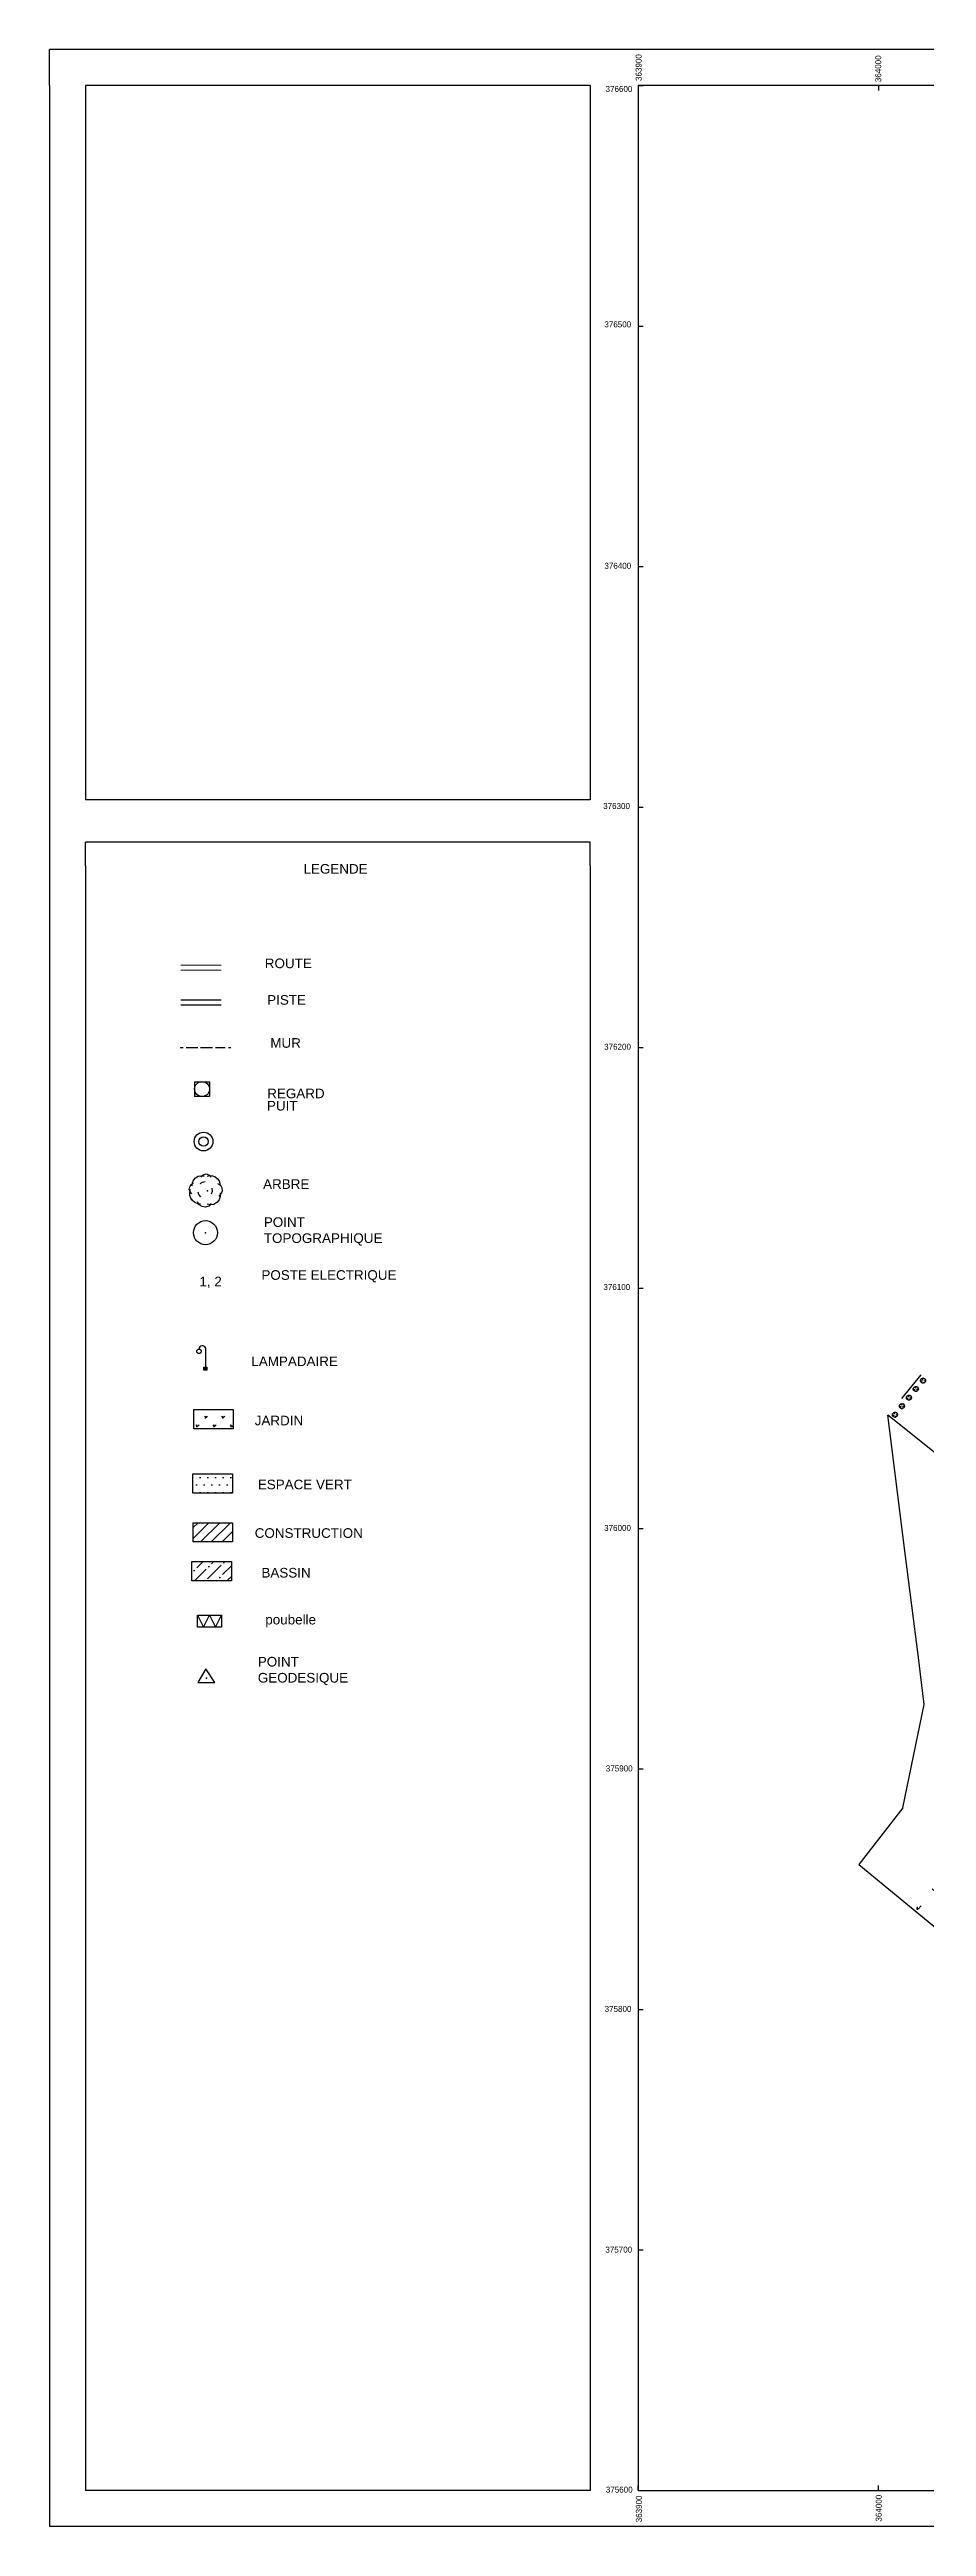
# Model space of a CAD drawing. Header units: metres. Extents: x 64 to 796628, y 142 to 671743.
# Drawn here: x 363655 to 364020, y 375585 to 376615 of the extents above; entities that cross this region are included whole.
import ezdxf

# ---------------------------------------------------------------- set-up
doc = ezdxf.new("R2010")
doc.units = ezdxf.units.M
doc.header["$LTSCALE"] = 2
doc.linetypes.add('ACAD_ISO02W100', pattern=[15, 12, -3])
doc.linetypes.add('AXES', pattern=[50.8, 31.75, -6.35, 6.35, -6.35])
for name, color, linetype in [('Arbres', 100, 'Continuous'), ('bassin', 4, 'Continuous'), ('Batiment', 1, 'Continuous'), ('construction', 1, 'Continuous'), ('espass vert', 3, 'Continuous'), ('Lampadaire', 50, 'Continuous'), ('piste', 7, 'ACAD_ISO02W100'), ('pointgeod', 1, 'Continuous'), ('pointopo', 1, 'Continuous'), ('poubelle', 7, 'Continuous'), ('PUIT', 142, 'Continuous'), ('regard', 7, 'Continuous'), ('TopoMat', 7, 'Continuous'), ('toponymie', 7, 'Continuous'), ('vegetation', 94, 'Continuous')]:
    doc.layers.add(name, color=color, linetype=linetype)
for name, color, linetype, lineweight in [('habillage', 7, 'Continuous', 15), ('limite zone', 7, 'AXES', 25), ('MUR IAV', 7, 'AXES', 25), ('ROUTE', 7, 'Continuous', 25)]:
    doc.layers.add(name, color=color, linetype=linetype, lineweight=lineweight)

# ---------------------------------------------------------------- blocks, each defined once
blk = doc.blocks.new('Arbre 1')
at = {"layer": 'Arbres'}
for p, q in [((-1.8, 1), (-1.7, 1.2)), ((-1.8, 0.8), (-1.8, 1)), ((-1.8, 0.7), (-1.7, 0.9)), ((-1.7, 0.7), (-1.8, 0.8)), ((-1.8, 0.5), (-1.8, 0.7)), ((-1.7, 0.3), (-1.8, 0.5)), ((-1.7, 1.2), (-1.5, 1.3)), ((-1.6, 0.6), (-1.7, 0.7)), ((-1.6, 0.1), (-1.7, 0.3)), ((-1.6, 1.3), (-1.5, 1.5)), ((-1.6, 1.1), (-1.6, 1.3)), ((-1.4, 0), (-1.6, 0.1)), ((-1.5, 1.5), (-1.4, 1.6)), ((-1.4, 1.6), (-1.2, 1.7)), ((-1.2, -0.1), (-1.4, 0)), ((-1.1, -0.1), (-1.3, 0.1)), ((-1.2, 1.7), (-1, 1.7)), ((-1.2, 0.5), (-1.2, 0.7)), ((-1, 0.4), (-1.2, 0.5)), ((-1.1, 1.2), (-0.9, 1.3)), ((-1, 1.7), (-0.9, 1.8)), ((-1, 1.7), (-0.8, 1.7)), ((-0.9, 1.8), (-0.7, 1.9)), ((-0.9, 1.3), (-0.8, 1.4)), ((-0.7, 1.9), (-0.5, 1.8)), ((-0.6, 1.7), (-0.5, 1.8)), ((-0.5, 1.8), (-0.3, 1.7)), ((-0.5, 1.8), (-0.4, 1.6)), ((-0.3, 0.7), (-0.4, 0.5)), ((-0.3, 1.7), (-0.1, 1.7)), ((-0.3, 0.9), (-0.3, 0.7)), ((0, 0), (-0.2, -0.1)), ((-0.1, 1.7), (0, 1.6)), ((0, 1.6), (0.1, 1.4)), ((0, 1.2), (0.2, 1.1)), ((0.1, 0.2), (0, 0)), ((0.1, 1.4), (0.2, 1.3)), ((0.3, 0.6), (0.1, 0.4)), ((0.2, 0.4), (0.1, 0.2)), ((0.2, 1.3), (0.2, 1.1)), ((0.2, 1.1), (0.3, 0.9)), ((0.2, 0.6), (0.2, 0.4)), ((0.3, 0.9), (0.3, 0.7)), ((0.3, 0.7), (0.3, 0.6)), ((-1.1, -0.1), (-1.2, -0.1)), ((-1, -0.3), (-1.1, -0.1)), ((-0.7, -0.3), (-1, -0.3)), ((-0.5, -0.2), (-0.7, -0.3)), ((-0.4, -0.1), (-0.6, -0.1)), ((-0.4, -0.1), (-0.5, -0.2)), ((-0.2, -0.1), (-0.4, -0.1))]:
    blk.add_line(p, q, dxfattribs=at)
blk = doc.blocks.new('A$C1F996DF1')
at = {"layer": 'Defpoints'}
blk.add_point((0, 0), dxfattribs=at)
at = {"layer": 'pointopo'}
blk.add_circle((0, 0), 1, dxfattribs=at)
blk.add_point((0, 0), dxfattribs=at)
blk = doc.blocks.new('A$C6CCD179C')
at = {"layer": 'piste'}
for p, q in [((0, 0), (16.9, 0)), ((0, -2), (16.9, -2))]:
    blk.add_line(p, q, dxfattribs=at)
blk = doc.blocks.new('A$C67EE0292')
at = {"layer": 'habillage'}
for p, q in [((0, 0), (16.8, 0)), ((0, -2), (16.8, -2))]:
    blk.add_line(p, q, dxfattribs=at)
blk = doc.blocks.new('A$C342F26FC')
at = {"layer": 'limite zone'}
for p, q in [((-11, 0), (-9.8, 0)), ((-8.5, 0), (-3.7, 0)), ((-2.5, 0), (2.5, 0)), ((3.7, 0), (7.7, 0)), ((9.1, 0), (10, 0))]:
    blk.add_line(p, q, dxfattribs=at)
blk = doc.blocks.new('A$C02EA75E3')
for radius in [1, 0.5]:
    blk.add_circle((0, 0), radius)
blk = doc.blocks.new('A$C79051592')
blk.add_point((0, 0))
blk = doc.blocks.new('ARBRE')
blk.add_point((364420.31, 376331.7))
at = {"layer": 'Arbres'}
for p, q in [((364419.26, 376332.11), (364419.4, 376332.2)), ((364419.33, 376332.02), (364419.34, 376332.21)), ((364419.34, 376332.21), (364419.41, 376332.39)), ((364419.41, 376332.39), (364419.54, 376332.54)), ((364419.54, 376332.54), (364419.71, 376332.65)), ((364419.71, 376332.65), (364419.89, 376332.67)), ((364419.84, 376332.16), (364419.99, 376332.25)), ((364419.88, 376332.6), (364420.03, 376332.74)), ((364419.89, 376332.67), (364420.09, 376332.67)), ((364419.99, 376332.25), (364420.16, 376332.29)), ((364420.03, 376332.74), (364420.22, 376332.79)), ((364420.22, 376332.79), (364420.41, 376332.74)), ((364420.3, 376332.65), (364420.46, 376332.69)), ((364420.41, 376332.74), (364420.55, 376332.57)), ((364420.46, 376332.69), (364420.64, 376332.66)), ((364420.64, 376332.66), (364420.81, 376332.6)), ((364420.81, 376332.6), (364420.95, 376332.5)), ((364420.95, 376332.5), (364421.06, 376332.35)), ((364420.97, 376332.18), (364421.15, 376332.06)), ((364421.06, 376332.35), (364421.12, 376332.19)), ((364421.12, 376332.19), (364421.13, 376332.02)), ((364419.13, 376331.78), (364419.16, 376331.96)), ((364419.2, 376331.63), (364419.13, 376331.78)), ((364419.16, 376331.96), (364419.26, 376332.11)), ((364419.16, 376331.6), (364419.21, 376331.79)), ((364419.17, 376331.4), (364419.16, 376331.6)), ((364419.23, 376331.22), (364419.17, 376331.4)), ((364419.3, 376331.5), (364419.2, 376331.63)), ((364419.34, 376331.07), (364419.23, 376331.22)), ((364419.49, 376330.94), (364419.34, 376331.07)), ((364419.69, 376330.86), (364419.49, 376330.94)), ((364419.78, 376330.79), (364419.67, 376330.99)), ((364419.87, 376330.83), (364419.69, 376330.86)), ((364419.76, 376331.45), (364419.7, 376331.61)), ((364419.88, 376331.31), (364419.76, 376331.45)), ((364419.96, 376330.67), (364419.78, 376330.79)), ((364420.19, 376330.64), (364419.96, 376330.67)), ((364420.39, 376330.71), (364420.19, 376330.64)), ((364420.51, 376330.79), (364420.29, 376330.83)), ((364420.55, 376330.87), (364420.39, 376330.71)), ((364420.72, 376330.82), (364420.51, 376330.79)), ((364420.62, 376331.65), (364420.55, 376331.47)), ((364420.59, 376331.87), (364420.62, 376331.65)), ((364420.92, 376330.94), (364420.72, 376330.82)), ((364421.07, 376331.12), (364420.92, 376330.94)), ((364421.2, 376331.5), (364421.05, 376331.36)), ((364421.14, 376331.33), (364421.07, 376331.12)), ((364421.13, 376331.56), (364421.14, 376331.33)), ((364421.15, 376332.06), (364421.25, 376331.88)), ((364421.27, 376331.68), (364421.2, 376331.5)), ((364421.25, 376331.88), (364421.27, 376331.68))]:
    blk.add_line(p, q, dxfattribs=at)
at = {"layer": 'TopoMat'}
blk.add_blockref('A$C79051592', (364420.31, 376331.7), dxfattribs=at)
blk = doc.blocks.new('A$C0E9032BD')
for p, q in [((-1, 1), (1, 1)), ((-1, 1), (-1, -1)), ((1, 1), (1, -1)), ((1, -1), (-1, -1))]:
    blk.add_line(p, q)
blk.add_circle((0, 0), 1)
blk.add_circle((0, 0), 1)
blk = doc.blocks.new('A$C48EF5D26')
at = {"layer": 'pointgeod'}
blk.add_lwpolyline([(-14.3, -6.8), (14.3, -6.8), (-0.8, 15.8), (-14.3, -6.8)], dxfattribs=at)
blk.add_point((0, 0), dxfattribs=at)
blk = doc.blocks.new('Lampadaire')
at = {"layer": 'Lampadaire'}
for p, q in [((1.24, 0.65), (1.24, -3.08)), ((0.95, -3.08), (1.53, -3.08)), ((0.95, -3.66), (0.95, -3.08)), ((0.95, -3.08), (1.53, -3.66)), ((1.53, -3.08), (0.95, -3.66)), ((1.53, -3.66), (0.95, -3.66)), ((1.19, -3.39), (1.24, -3.33)), ((1.19, -3.39), (1.24, -3.33)), ((1.53, -3.08), (1.53, -3.66))]:
    blk.add_line(p, q, dxfattribs=at)
blk.add_circle((0, 0), 0.441, dxfattribs=at)
blk.add_arc((0.63, 0.46), 0.634, 17.4463, 181.6816, dxfattribs=at)
blk = doc.blocks.new('A$C0D0B2CD1')
at = {"layer": 'TopoMat', "xscale": 0.6507064483012073, "yscale": 0.6500792584265582, "zscale": 0.6507064483012073}
blk.add_blockref('Lampadaire', (-0.81, 2.19), dxfattribs=at)

msp = doc.modelspace()

# ---------------------------------------------------------------- hatches: boundary and pattern name
at = {"layer": 'bassin'}
h = msp.add_hatch(dxfattribs=at)
h.set_pattern_fill('ANSI36', color=256, style=0)
h.set_pattern_definition([(45, (-375.8335, -169.0214), (1.683798023, 6.173926083), [7.9375, -1.5875, 0, -1.5875])])
h.paths.add_polyline_path([(363714.3, 375986.2), (363730.7, 375986.2), (363730.7, 375978.2), (363714.3, 375978.2)])
at = {"layer": 'construction'}
h = msp.add_hatch(dxfattribs=at)
h.set_pattern_fill('ANSI31', color=256, style=0)
h.set_pattern_definition([(45, (-375.292, -181.6607), (-2.24506403, 2.24506403), [])])
h.paths.add_polyline_path([(363714.8, 376002.4), (363731.2, 376002.4), (363731.2, 375994.4), (363714.8, 375994.4)])
at = {"layer": 'espass vert'}
h = msp.add_hatch(dxfattribs=at)
h.set_pattern_fill('GRASS', color=256, scale=0.4, style=0)
h.set_pattern_definition([(90, (0, 0), (-7.1842, 7.1842), [1.905, -12.4634]), (45, (0, 0), (-7.1842049, 7.1842049), [1.905, -8.255]), (135, (0, 0), (-7.1842049, -7.1842049), [1.905, -8.255])])
h.paths.add_polyline_path([(364109.6, 375775.9), (364028.2, 375857.2), (364015.3, 375841.6), (364058.1, 375807.2), (364113.5, 375762.7)])
at = {"layer": 'vegetation'}
h = msp.add_hatch(dxfattribs=at)
h.set_pattern_fill('GRASS', color=256, scale=0.2, style=0)
h.set_pattern_definition([(90, (-375.3664, -190.844), (-3.5921, 3.5921), [0.9525, -6.2317]), (45, (-375.3664, -190.844), (-3.59210245, 3.59210245), [0.9525, -4.1275]), (135, (-375.3664, -190.844), (-3.59210245, -3.59210245), [0.9525, -4.1275])])
h.paths.add_polyline_path([(363715, 376049.5), (363731.4, 376049.5), (363731.4, 376041.5), (363715, 376041.5)])
h = msp.add_hatch(dxfattribs=at)
h.set_pattern_fill('DOTS', color=256, scale=2, style=0)
h.set_pattern_definition([(0, (-375.3664, -190.8442), (1.5875, 3.175), [0, -3.175])])
h.paths.add_polyline_path([(363714.7, 376022.7), (363731.1, 376022.7), (363731.1, 376014.7), (363714.7, 376014.7)])

# ---------------------------------------------------------------- linework, layer by layer
at = {"linetype": 'AXES', "lineweight": 25}
msp.add_line((364130.3, 376201.5), (364003.9, 376047.1), dxfattribs=at)
for p, q in [((364074, 375991.1), (364003.9, 376047.1)), ((363991.8, 375860.2), (364193.4, 375694.6))]:
    msp.add_line(p, q)
at = {"color": 0, "linetype": 'AXES', "lineweight": 25}
for p, q in [((364016.5, 375947.4), (364011.3, 375988.5)), ((364019, 375926.8), (364016.5, 375947.4)), ((364010.2, 375883.9), (364019, 375926.8)), ((364010.2, 375883.9), (363991.8, 375860.2))]:
    msp.add_line(p, q, dxfattribs=at)
at = {"color": 0}
msp.add_line((364010.2, 375883.9), (364010.2, 375883.9), dxfattribs=at)
at = {"layer": 'bassin'}
msp.add_lwpolyline([(363714.3, 375986.2), (363730.7, 375986.2), (363730.7, 375978.2), (363714.3, 375978.2)], close=True, dxfattribs=at)
at = {"layer": 'Batiment', "color": 0}
for p, q in [((364715, 376615), (363655, 376615)), ((363655, 376600), (363655, 376615)), ((363655, 376600), (363655, 375955.7)), ((363880, 376600), (363670, 376600)), ((363670, 376600), (363670, 376303)), ((363880, 376600), (363880, 376303)), ((363900, 376600), (363902, 376600)), ((363900, 376600), (363900, 376598)), ((364000, 376600), (364000, 376598)), ((363900, 376500), (363902, 376500)), ((363900, 376400), (363902, 376400)), ((363880, 376303), (363670, 376303)), ((363900, 376300), (363902, 376300)), ((363880, 376285.4), (363670, 376285.4)), ((363670, 376275.5), (363670, 376285.4)), ((363880, 376275.5), (363880, 376285.4)), ((363670, 376275.5), (363670, 375600)), ((363880, 376275.5), (363880, 375600)), ((363900, 376200), (363902, 376200)), ((363900, 376100), (363902, 376100)), ((363900, 376000), (363902, 376000)), ((363655, 375955.7), (363655, 375585)), ((363900, 375900), (363902, 375900)), ((363900, 375800), (363902, 375800)), ((363900, 375700), (363902, 375700)), ((363880, 375600), (363670, 375600)), ((363900, 375600), (363900, 375602)), ((363900, 375600), (363902, 375600)), ((364000, 375600), (364000, 375602)), ((364700, 375585), (363655, 375585))]:
    msp.add_line(p, q, dxfattribs=at)
msp.add_lwpolyline([(363900, 375600), (364700, 375600), (364700, 376600), (363900, 376600)], close=True, dxfattribs=at)
at = {"layer": 'construction'}
msp.add_lwpolyline([(363714.8, 376002.4), (363731.2, 376002.4), (363731.2, 375994.4), (363714.8, 375994.4)], close=True, dxfattribs=at)
at = {"layer": 'MUR IAV', "color": 0, "linetype": 'AXES', "lineweight": 25}
msp.add_line((364011.3, 375988.5), (364003.9, 376047.1), dxfattribs=at)
at = {"layer": 'pointopo'}
msp.add_point((363719.9, 376123), dxfattribs=at)
at = {"layer": 'poubelle'}
for p, q in [((363716.6, 375964), (363726.6, 375964)), ((363716.6, 375959), (363716.6, 375964)), ((363716.6, 375964), (363719.1, 375959)), ((363719.1, 375959), (363721.6, 375964)), ((363721.6, 375964), (363724.1, 375959)), ((363724.1, 375959), (363726.6, 375964)), ((363726.6, 375964), (363726.6, 375959)), ((363726.6, 375959), (363716.6, 375959))]:
    msp.add_line(p, q, dxfattribs=at)
at = {"layer": 'vegetation'}
for points in [[(363715, 376049.5), (363731.4, 376049.5), (363731.4, 376041.5), (363715, 376041.5)], [(363714.7, 376022.7), (363731.1, 376022.7), (363731.1, 376014.7), (363714.7, 376014.7)]]:
    msp.add_lwpolyline(points, close=True, dxfattribs=at)

# ---------------------------------------------------------------- block references
for name, p in [('A$C6CCD179C', (363709.6, 376219.8)), ('A$C342F26FC', (363720.4, 376200))]:
    msp.add_blockref(name, p)
at = {"color": 3}
for p in [(364013.4, 376053.6), (364016.3, 376057.2), (364019.3, 376060.7), (364007.6, 376046.5), (364010.5, 376050.1)]:
    msp.add_blockref('Arbre 1', p, dxfattribs=at)
at = {"layer": 'limite zone', "xscale": 3.272686159936711, "yscale": 3.272686159936711, "zscale": 3.272686159936711}
msp.add_blockref('A$C0D0B2CD1', (363719.9, 376066.5), dxfattribs=at)
at = {"layer": 'pointopo', "xscale": 5, "yscale": 5, "zscale": 5}
msp.add_blockref('A$C1F996DF1', (363719.9, 376123), dxfattribs=at)
at = {"layer": 'PUIT', "xscale": 3.900230990722775, "yscale": 3.900230990722775, "zscale": 3.9002309907153}
msp.add_blockref('A$C02EA75E3', (363719.1, 376160.9), dxfattribs=at)
at = {"layer": 'regard', "xscale": 3.100219293381087, "yscale": 3.100219293381087, "zscale": 3.100219293379795}
msp.add_blockref('A$C0E9032BD', (363718.5, 376182.7), dxfattribs=at)
at = {"layer": 'ROUTE'}
msp.add_blockref('A$C67EE0292', (363709.6, 376234.2), dxfattribs=at)
at = {"layer": 'TopoMat', "xscale": 6.423827009042725, "yscale": 6.423827009042725, "zscale": 6.423827009024878}
msp.add_blockref('ARBRE', (-1977252.3, -2041349.3), dxfattribs=at)
at = {"layer": 'toponymie', "xscale": 0.25, "yscale": 0.25, "zscale": 0.25}
msp.add_blockref('A$C48EF5D26', (363720.3, 375937.7), dxfattribs=at)

# ---------------------------------------------------------------- texts
at = {"color": 0, "insert": (363760.7, 376276.3), "char_height": 4, "width": 61.995, "attachment_point": 1}
msp.add_mtext('{\\fArial|b0|i0|c0|p34;LEGENDE}', dxfattribs=at)
at = {"layer": 'Batiment', "color": 0, "char_height": 2.5, "attachment_point": 5, "rotation": 90}
for s, insert in [('363900', (363900.2, 376607.5)), ('364000', (363999.9, 376607)), ('363900', (363900.3, 375592.3)), ('364000', (364000.1, 375592.6))]:
    msp.add_mtext(s, dxfattribs=dict(at, insert=insert))
at = {"layer": 'Batiment', "color": 0, "char_height": 2.5, "attachment_point": 5}
for s, insert in [('376600', (363892, 376598.6)), ('376500', (363891.5, 376500.7)), ('376400', (363891.5, 376400.3)), ('376300', (363891, 376300.4)), ('376200', (363891.4, 376200.3)), ('376100', (363891.1, 376100.4)), ('376000', (363891.4, 376000.2)), ('375900', (363892.1, 375900.2)), ('375800', (363891.6, 375800.2)), ('375700', (363891.9, 375700.1)), ('375600', (363892.1, 375600.3))]:
    msp.add_mtext(s, dxfattribs=dict(at, insert=insert))
at = {"layer": 'habillage', "attachment_point": 1}
for s, insert, char_height, width in [('{\\fArial|b0|i0|c0|p34;\\H1.6x;ROUTE}', (363744.6, 376237), 2.5, 40.545), ('{\\fArial|b0|i0|c0|p34;\\H1.6x;PISTE}', (363745.6, 376221.8), 2.5, 21.43), ('{\\fArial|b0|i0|c0|p34;\\H1.6x;MUR}', (363746.9, 376203.9), 2.5, 41.471), ('{\\fArial|b0|i0|c0|p34;\\H0.2x;PUIT\\Ftxt.shx|c0;\\H0.625x;}', (363745.5, 376177.8), 20, 40.072), ('{\\fArial|b0|i0|c0|p34;\\H1.6x;REGARD}', (363745.6, 376182.9), 2.5, 40.072), ('{\\fArial|b0|i0|c0|p34;\\H1.6x;ARBRE}', (363743.9, 376145.2), 2.5, 47.058), ('{\\fArial|b0|i0|c0|p34;\\H1.6x;POINT TOPOGRAPHIQUE}', (363744.2, 376129.4), 2.5, 47.531), ('{\\fArial|b0|i0|c0|p34;\\H1.6x;LAMPADAIRE}', (363739, 376071.5), 2.5, 25.333), ('{\\fArial|b0|i0|c0|p34;\\H1.6x;JARDIN}', (363740.4, 376046.9), 2.5, 46.604), ('{\\fArial|b0|i0|c0|p34;\\H1.6x;ESPACE VERT}', (363741.7, 376020.3), 2.5, 47.067), ('{\\fArial|b0|i0|c0|p34;\\H1.6x;CONSTRUCTION}', (363740.4, 376000.1), 2.5, 32.623), ('{\\fArial|b0|i0|c0|p34;\\H1.6x;BASSIN}', (363743.2, 375983.6), 2.5, 46.595), ('{\\fArial|b0|i0|c0|p34;\\H1.6x;poubelle}', (363744.8, 375964.1), 2.5, 39.969)]:
    msp.add_mtext(s, dxfattribs=dict(at, insert=insert, char_height=char_height, width=width))
at = {"layer": 'toponymie', "attachment_point": 1}
for s, insert, char_height, width in [('{\\fArial|b0|i0|c0|p34;1, 2}', (363717.4, 376104.7), 4, 10.118), ('{\\fArial|b0|i0|c0|p34;\\H1.6x;POSTE ELECTRIQUE}', (363743.2, 376107.4), 2.5, 53.644), ('{\\fArial|b0|i0|c0|p34;\\H1.6x;POINT GEODESIQUE}', (363741.7, 375946.6), 2.5, 48.198)]:
    msp.add_mtext(s, dxfattribs=dict(at, insert=insert, char_height=char_height, width=width))

doc.saveas('drawing.dxf')
